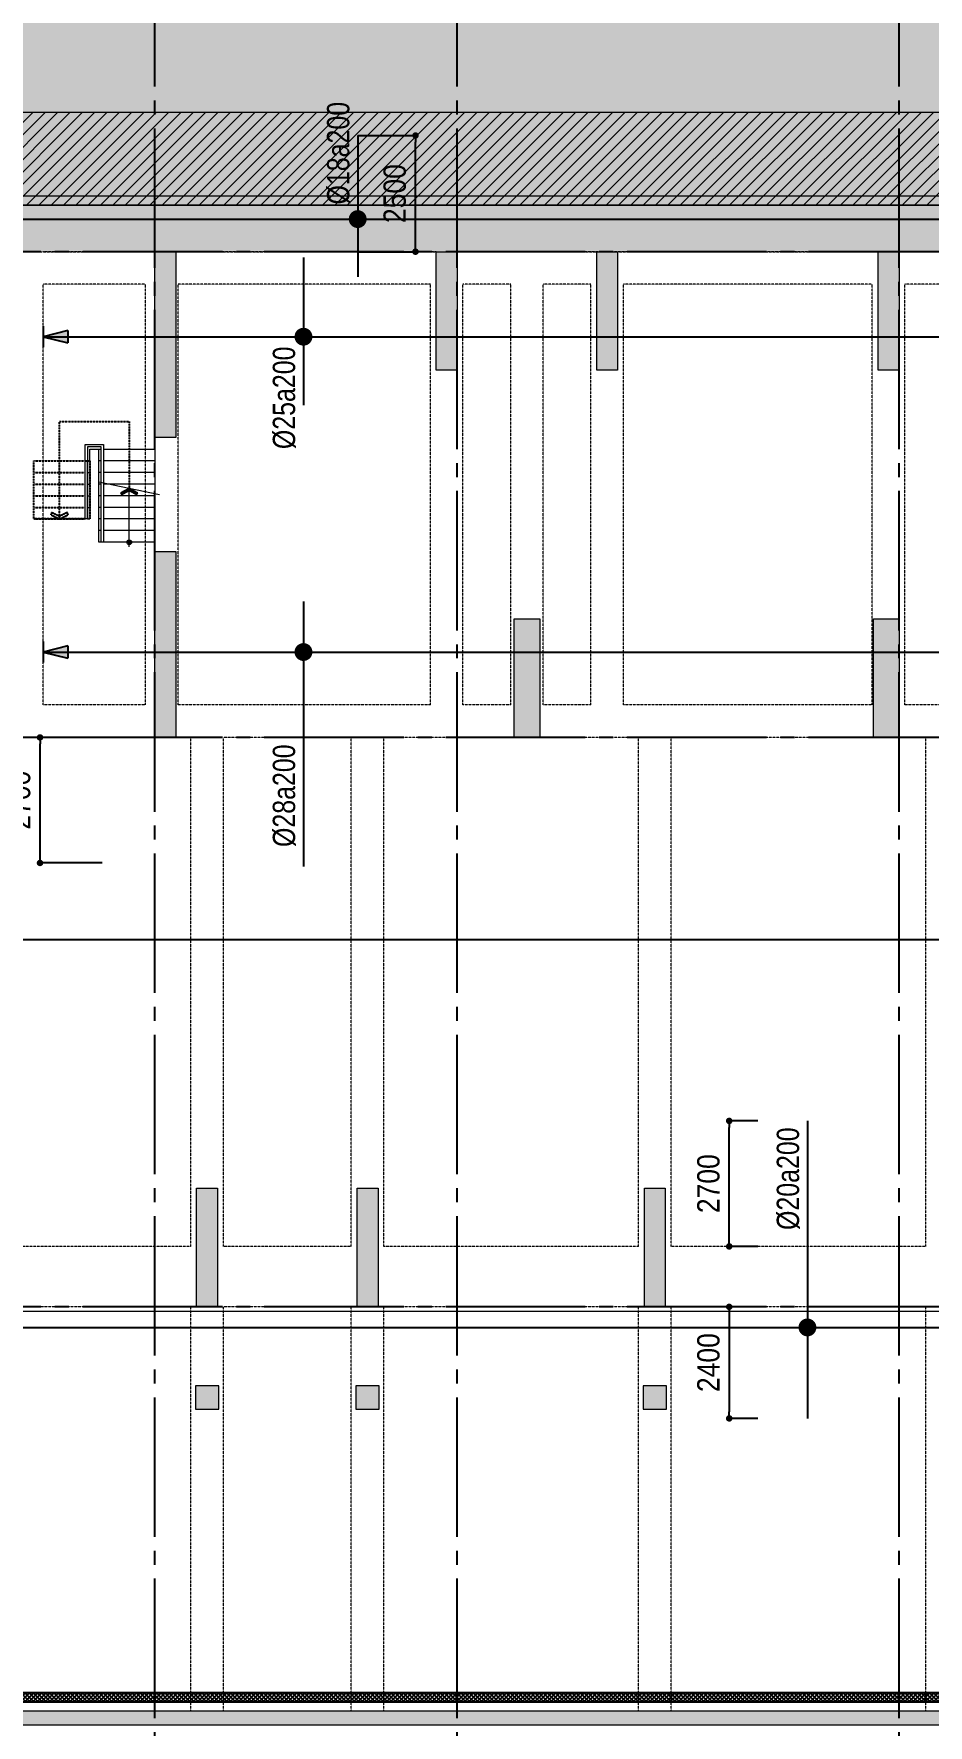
# Model space of a CAD drawing. Header units: millimetres. Extents: x -3819597 to -2591384, y 582389 to 820195.
# Drawn here: x -3380324 to -3361099, y 600981 to 637369 of the extents above; entities that cross this region are included whole.
import ezdxf
from ezdxf.enums import TextEntityAlignment as Align

# ---------------------------------------------------------------- set-up
doc = ezdxf.new("R2010")
doc.units = ezdxf.units.MM
doc.header["$MEASUREMENT"] = 0
for name, pattern in [('CENTER', [2, 1.25, -0.25, 0.25, -0.25]), ('CHG_XX_Cot_Ham 2$0$MB_Luoi truc$0$HTT Hidden 21', [3, 2, -1]), ('CHG_XX_Damsan_Ham 2$0$CHG_XX_Damsan_Ham 2$0$HIDDEN', [0.375, 0.25, -0.125]), ('CHG_XX_Damsan_Ham 2$0$MB Ham 2$0$HIDDEN', [0.375, 0.25, -0.125]), ('CHG_XX_Luoi truc$0$MB_Luoi truc$0$Center101', [13, 10, -1, 1, -1]), ('HIDDEN', [0.375, 0.25, -0.125])]:
    doc.linetypes.add(name, pattern=pattern)
doc.layers.get('0').update_dxf_attribs({"lineweight": 9})
doc.layers.get('Defpoints').update_dxf_attribs({"color": 10, "lineweight": 0})
for name, color, linetype in [('02HN. TEXT B', 1, 'Continuous'), ('08HN. SSS X', 6, 'Continuous'), ('12HN. GRID', 1, 'CENTER'), ("CHG_XX_Damsan_Ham 2$0$CHG_XX_Damsan_Ham 2$0$'S_General_Hatch_8", 8, 'Continuous'), ('CHG_XX_Damsan_Ham 2$0$CHG_XX_Damsan_Ham 2$0$MEP-00-GENERAL-35', 2, 'Continuous'), ('CHG_XX_Damsan_Ham 2$0$MB Ham 2$0$Staircase', 30, 'Continuous'), ('CHG_XX_Luoi truc$0$Grid', 34, 'Continuous'), ('CHG_XX_Luoi truc$0$Grid Line', 8, 'CHG_XX_Luoi truc$0$MB_Luoi truc$0$Center101'), ('dim', 51, 'Continuous')]:
    doc.layers.add(name, color=color, linetype=linetype)
for name, color, linetype, lineweight, plot in [('CHG_XX_Cot_Ham 2$0$NS-Column-H2', 90, 'Continuous', 13, False), ('CHG_XX_Cot_Ham 2$0$NS-Column-H2 @ 1', 90, 'Continuous', 13, False), ('CHG_XX_Cot_Ham 2$0$NS-Column-H2 @ 150', 90, 'Continuous', 13, False)]:
    doc.layers.add(name, color=color, linetype=linetype, lineweight=lineweight, plot=plot)
for name, color, linetype, lineweight in [('CHG_XX_Cot_Ham 2$0$NS-Pier-H2', 150, 'Continuous', 13), ('CHG_XX_Cot_Ham 2$0$NS-Pier-H2 @ 1', 150, 'Continuous', 13), ('CHG_XX_Cot_Ham 2$0$NS-Pier-H2 @ 150', 150, 'Continuous', 13), ("CHG_XX_Damsan_Ham 2$0$CHG_XX_Damsan_Ham 2$0$'S_General_Hidden_1 Thin", 1, 'CHG_XX_Damsan_Ham 2$0$CHG_XX_Damsan_Ham 2$0$HIDDEN', 18), ('CHG_XX_Damsan_Ham 2$0$CHG_XX_Damsan_Ham 2$0$CHG_XX_Damsan_Ham 2$0$Start net bao', 3, 'Continuous', 18), ('CHG_XX_Damsan_Ham 2$0$CHG_XX_Damsan_Ham 2$0$DBAO', 3, 'Continuous', 13), ('CHG_XX_Damsan_Ham 2$0$CHG_XX_Damsan_Ham 2$0$DTE-MEP-H-SLAB TEXT', 3, 'Continuous', 0), ('CHG_XX_Damsan_Ham 2$0$CHG_XX_Damsan_Ham 2$0$HATCH', 154, 'Continuous', 9), ('CHG_XX_Damsan_Ham 2$0$CHG_XX_Damsan_Ham 2$0$mach ngung thi cong', 6, 'Continuous', 13), ('CHG_XX_Damsan_Ham 2$0$CHG_XX_Damsan_Ham 2$0$Start hatch', 8, 'Continuous', 25), ('CHG_XX_Damsan_Ham 2$0$CHG_XX_Damsan_Ham 2$0$Start net bao', 3, 'Continuous', 18), ('CHG_XX_Damsan_Ham 2$0$HATCH', 57, 'Continuous', 9), ('CHG_XX_Damsan_Ham 2$0$mach ngung thi cong', 6, 'Continuous', 13), ('CHG_XX_Damsan_Ham 2$0$tam cap ram', 8, 'Continuous', 5), ('thep chay suot', 5, 'HIDDEN', 40)]:
    doc.layers.add(name, color=color, linetype=linetype, lineweight=lineweight)
doc.styles.add('[HN042014]STYLE', font='arial.ttf', dxfattribs={"width": 0.8})
doc.styles.add('CHG_XX_Luoi truc$0$MB_Luoi truc$0$Grid A-F$0$VNI-HelveCB', font='VHELVCB_0.TTF')
doc.styles.add('MB_Luoi truc$0$Arial_C', font='arial.ttf', dxfattribs={"width": 0.85})
doc.dimstyles.new('200', dxfattribs={"dimscale": 200, "dimtxt": 2.4, "dimasz": 0.7, "dimexe": 0.0003, "dimexo": 0, "dimgap": 1, "dimtad": 1, "dimdec": 0, "dimzin": 12, "dimdsep": 46, "dimtxsty": 'MB_Luoi truc$0$Arial_C', "dimblk": 'MB_Luoi truc$0$_Dot', "dimcen": 0.5, "dimclrd": 256, "dimclre": 8, "dimclrt": 1, "dimadec": 0, "dimazin": 0, "dimtfac": 1, "dimtdec": 0, "dimtix": 1, "dimtmove": 2, "dimatfit": 3, "dimldrblk": 'MB_Luoi truc$0$HTT Arrow 30', "dimfxl": 1, "dimtolj": 1, "dimtzin": 0, "dimlwe": -1, "dimarcsym": 0})

# ---------------------------------------------------------------- blocks, each defined once
blk = doc.blocks.new('*U698')
at = {"layer": '12HN. GRID', "linetype": 'Continuous'}
blk.add_line((0, 6136), (0, -8597), dxfattribs=at)
at = {"layer": '02HN. TEXT B', "linetype": 'ByBlock', "style": '[HN042014]STYLE', "width": 0.8, "flags": 8}
blk.add_attdef('1', text='', height=160, dxfattribs=at).set_placement((-815, 134), align=Align.MIDDLE_LEFT)
blk.add_attdef('0', text='', height=160, dxfattribs=at).set_placement((-351, 11), align=Align.MIDDLE_CENTER)
at = {"layer": 'Defpoints', "color": 9, "linetype": 'ByBlock', "style": '[HN042014]STYLE', "width": 0.8, "flags": 9}
for tag, p in [('2', (27457, 1373)), ('3', (27457, 969)), ('4', (27457, 564)), ('5', (27457, 173))]:
    blk.add_attdef(tag, text='', height=250, dxfattribs=at).set_placement(p, align=Align.MIDDLE_CENTER)
blk = doc.blocks.new('*U477')
at = {"layer": '08HN. SSS X', "linetype": 'ByBlock', "ltscale": 10}
for p, q in [((-1481, 0), (652, 0)), ((-1481, 0), (-1481, 0)), ((652, 0), (652, 0))]:
    blk.add_line(p, q, dxfattribs=at)
at = {"layer": '12HN. GRID', "linetype": 'Continuous'}
blk.add_line((0, 6202), (0, -9857), dxfattribs=at)
at = {"layer": '12HN. GRID', "linetype": 'Continuous', "const_width": 64, "flags": 128}
blk.add_lwpolyline([(-32, 0, 1), (32, 0, 1)], format="xyb", close=True, dxfattribs=at)
at = {"layer": '02HN. TEXT B', "linetype": 'ByBlock', "style": '[HN042014]STYLE', "width": 0.8, "flags": 8}
blk.add_attdef('1', text='', height=160, dxfattribs=at).set_placement((-1433, 140), align=Align.MIDDLE_LEFT)
blk.add_attdef('0', text='', height=160, dxfattribs=at).set_placement((1102, 160), align=Align.MIDDLE_CENTER)
at = {"layer": 'Defpoints', "color": 9, "linetype": 'ByBlock', "style": '[HN042014]STYLE', "width": 0.8, "flags": 9}
for tag, p in [('2', (894, 312)), ('3', (894, -93)), ('4', (894, -498)), ('5', (894, -888))]:
    blk.add_attdef(tag, text='', height=250, dxfattribs=at).set_placement(p, align=Align.MIDDLE_CENTER)
blk = doc.blocks.new('MB_Luoi truc$0$_Dot')
at = {"color": 0, "linetype": 'ByBlock', "lineweight": -2}
blk.add_line((-0.5, 0), (-1, 0), dxfattribs=at)
at = {"color": 0, "linetype": 'ByBlock', "const_width": 0.5}
blk.add_lwpolyline([(-0.25, 0, 1), (0.25, 0, 1)], format="xyb", close=True, dxfattribs=at)
blk = doc.blocks.new('*D479')
at = {"layer": 'Defpoints', "color": 0, "ltscale": 1500, "transparency": 16777216}
for p in [(-3365376, 613981), (-3364759, 613981), (-3364759, 611281)]:
    blk.add_point(p, dxfattribs=at)
at = {"layer": 'dim', "color": 8, "ltscale": 1500, "transparency": 16777216}
for p, q in [((-3364759, 613981), (-3365376, 613981)), ((-3364759, 611281), (-3365376, 611281))]:
    blk.add_line(p, q, dxfattribs=at)
at = {"layer": 'dim', "lineweight": -2, "ltscale": 1500, "transparency": 16777216}
blk.add_line((-3365376, 611421), (-3365376, 613841), dxfattribs=at)
at = {"layer": 'dim', "lineweight": -2, "ltscale": 1500, "transparency": 16777216, "xscale": 140, "yscale": 140, "zscale": 140}
for p, rotation in [((-3365376, 613981), 90), ((-3365376, 611281), 270)]:
    blk.add_blockref('MB_Luoi truc$0$_Dot', p, dxfattribs=dict(at, rotation=rotation))
at = {"layer": 'dim', "color": 1, "ltscale": 1500, "transparency": 16777216, "insert": (-3365821, 612631), "char_height": 480, "attachment_point": 5, "rotation": 90, "style": 'MB_Luoi truc$0$Arial_C'}
blk.add_mtext('\\A1;2700', dxfattribs=at)
blk = doc.blocks.new('MB_Luoi truc$0$HTT Arrow 30')
blk.add_hatch(color=256).paths.add_polyline_path([(-2.5, 0.375), (-2.5, -0.375), (0, 0)])
at = {"color": 0, "linetype": 'ByBlock', "lineweight": -2}
for p, q in [((0, 0), (-2.5, 0.375)), ((-2.5, -0.375), (-2.5, 0.375)), ((0, 0), (-2.5, -0.375))]:
    blk.add_line(p, q, dxfattribs=at)
blk = doc.blocks.new('*D478')
at = {"layer": 'Defpoints', "color": 0, "ltscale": 1500, "transparency": 16777216}
for p in [(-3364759, 609981), (-3365376, 607581), (-3364759, 607581)]:
    blk.add_point(p, dxfattribs=at)
at = {"layer": 'dim', "color": 8, "ltscale": 1500, "transparency": 16777216}
for p, q in [((-3364759, 609981), (-3365376, 609981)), ((-3364759, 607581), (-3365376, 607581))]:
    blk.add_line(p, q, dxfattribs=at)
at = {"layer": 'dim', "lineweight": -2, "ltscale": 1500, "transparency": 16777216}
blk.add_line((-3365376, 609841), (-3365376, 607721), dxfattribs=at)
at = {"layer": 'dim', "lineweight": -2, "ltscale": 1500, "transparency": 16777216, "xscale": 140, "yscale": 140, "zscale": 140}
for p, rotation in [((-3365376, 609981), 90), ((-3365376, 607581), 270)]:
    blk.add_blockref('MB_Luoi truc$0$_Dot', p, dxfattribs=dict(at, rotation=rotation))
at = {"layer": 'dim', "color": 1, "ltscale": 1500, "transparency": 16777216, "insert": (-3365821, 608781), "char_height": 480, "attachment_point": 5, "rotation": 90, "style": 'MB_Luoi truc$0$Arial_C'}
blk.add_mtext('\\A1;2400', dxfattribs=at)
blk = doc.blocks.new('*D480')
at = {"layer": 'Defpoints', "color": 0, "ltscale": 1500, "transparency": 16777216}
for p in [(-3380192, 622231), (-3378858, 622231), (-3378858, 619531)]:
    blk.add_point(p, dxfattribs=at)
at = {"layer": 'dim', "color": 8, "ltscale": 1500, "transparency": 16777216}
for p, q in [((-3378858, 622231), (-3380193, 622231)), ((-3378858, 619531), (-3380193, 619531))]:
    blk.add_line(p, q, dxfattribs=at)
at = {"layer": 'dim', "lineweight": -2, "ltscale": 1500, "transparency": 16777216}
blk.add_line((-3380192, 619671), (-3380192, 622091), dxfattribs=at)
at = {"layer": 'dim', "lineweight": -2, "ltscale": 1500, "transparency": 16777216, "xscale": 140, "yscale": 140, "zscale": 140}
for p, rotation in [((-3380192, 622231), 90), ((-3380192, 619531), 270)]:
    blk.add_blockref('MB_Luoi truc$0$_Dot', p, dxfattribs=dict(at, rotation=rotation))
at = {"layer": 'dim', "color": 1, "ltscale": 1500, "transparency": 16777216, "insert": (-3380638, 620881), "char_height": 480, "attachment_point": 5, "rotation": 90, "style": 'MB_Luoi truc$0$Arial_C'}
blk.add_mtext('\\A1;2700', dxfattribs=at)
blk = doc.blocks.new('*U481')
at = {"layer": '12HN. GRID', "linetype": 'Continuous'}
h = blk.add_hatch(color=256, dxfattribs=at)
h.dxf.hatch_style = 1
h.paths.add_polyline_path([(-44, 1689), (44, 1689), (0, 1865)])
h = blk.add_hatch(color=256, dxfattribs=at)
h.dxf.hatch_style = 1
h.paths.add_polyline_path([(0, -6218), (44, -6042), (-44, -6042)])
at = {"layer": '08HN. SSS X', "linetype": 'ByBlock', "ltscale": 10}
for p, q in [((-362, 0), (1538, 0)), ((-362, 0), (-362, 0)), ((1538, 0), (1538, 0))]:
    blk.add_line(p, q, dxfattribs=at)
at = {"layer": '12HN. GRID', "linetype": 'Continuous'}
for p, q in [((-75, 1865), (75, 1865)), ((-44, 1689), (0, 1865)), ((0, 1865), (0, -6218)), ((0, 1865), (44, 1689)), ((-44, 1689), (44, 1689)), ((-44, -6042), (44, -6042)), ((-44, -6042), (0, -6218)), ((0, -6218), (44, -6042)), ((-75, -6218), (75, -6218))]:
    blk.add_line(p, q, dxfattribs=at)
at = {"layer": '12HN. GRID', "linetype": 'Continuous', "const_width": 64, "flags": 128}
blk.add_lwpolyline([(-32, 0, -1), (32, 0, -1)], format="xyb", close=True, dxfattribs=at)
at = {"layer": '02HN. TEXT B', "linetype": 'ByBlock', "style": '[HN042014]STYLE', "width": 0.8, "flags": 8}
blk.add_attdef('1', text='', height=160, dxfattribs=at).set_placement((664, 140), align=Align.MIDDLE_LEFT)
blk.add_attdef('0', text='', height=160, dxfattribs=at).set_placement((1102, 160), align=Align.MIDDLE_CENTER)
at = {"layer": 'Defpoints', "color": 9, "linetype": 'ByBlock', "style": '[HN042014]STYLE', "width": 0.8, "flags": 9}
for tag, p in [('2', (2330, 124)), ('3', (2330, -281)), ('4', (2330, -686)), ('5', (2330, -1076))]:
    blk.add_attdef(tag, text='', height=250, dxfattribs=at).set_placement(p, align=Align.MIDDLE_CENTER)
blk = doc.blocks.new('*U482')
at = {"layer": '12HN. GRID', "linetype": 'Continuous'}
h = blk.add_hatch(color=256, dxfattribs=at)
h.dxf.hatch_style = 1
h.paths.add_polyline_path([(-44, 1689), (44, 1689), (0, 1865)])
h = blk.add_hatch(color=256, dxfattribs=at)
h.dxf.hatch_style = 1
h.paths.add_polyline_path([(0, -6218), (44, -6042), (-44, -6042)])
at = {"layer": '08HN. SSS X', "linetype": 'ByBlock', "ltscale": 10}
for p, q in [((-569, 0), (490, 0)), ((-569, 0), (-569, 0)), ((490, 0), (490, 0))]:
    blk.add_line(p, q, dxfattribs=at)
at = {"layer": '12HN. GRID', "linetype": 'Continuous'}
for p, q in [((-75, 1865), (75, 1865)), ((-44, 1689), (0, 1865)), ((0, 1865), (0, -6218)), ((0, 1865), (44, 1689)), ((-44, 1689), (44, 1689)), ((-44, -6042), (44, -6042)), ((-44, -6042), (0, -6218)), ((0, -6218), (44, -6042)), ((-75, -6218), (75, -6218))]:
    blk.add_line(p, q, dxfattribs=at)
at = {"layer": '12HN. GRID', "linetype": 'Continuous', "const_width": 64, "flags": 128}
blk.add_lwpolyline([(-32, 0, -1), (32, 0, -1)], format="xyb", close=True, dxfattribs=at)
at = {"layer": '02HN. TEXT B', "linetype": 'ByBlock', "style": '[HN042014]STYLE', "width": 0.8, "flags": 8}
blk.add_attdef('1', text='', height=160, dxfattribs=at).set_placement((72, 140), align=Align.MIDDLE_LEFT)
blk.add_attdef('0', text='', height=160, dxfattribs=at).set_placement((1102, 160), align=Align.MIDDLE_CENTER)
at = {"layer": 'Defpoints', "color": 9, "linetype": 'ByBlock', "style": '[HN042014]STYLE', "width": 0.8, "flags": 9}
for tag, p in [('2', (1341, 124)), ('3', (1341, -281)), ('4', (1341, -686)), ('5', (1341, -1076))]:
    blk.add_attdef(tag, text='', height=250, dxfattribs=at).set_placement(p, align=Align.MIDDLE_CENTER)
blk = doc.blocks.new('*U725')
at = {"layer": '08HN. SSS X', "linetype": 'ByBlock', "ltscale": 10}
for p, q in [((-599, 0), (413, 0)), ((-599, 0), (-599, 0)), ((413, 0), (413, 0))]:
    blk.add_line(p, q, dxfattribs=at)
at = {"layer": '12HN. GRID', "linetype": 'Continuous'}
blk.add_line((0, 8787), (0, -5913), dxfattribs=at)
at = {"layer": '12HN. GRID', "linetype": 'Continuous', "const_width": 64, "flags": 128}
blk.add_lwpolyline([(-32, 0, -1), (32, 0, -1)], format="xyb", close=True, dxfattribs=at)
at = {"layer": '02HN. TEXT B', "linetype": 'ByBlock', "style": '[HN042014]STYLE', "width": 0.8, "flags": 8}
blk.add_attdef('1', text='', height=160, dxfattribs=at).set_placement((-839, 140), align=Align.MIDDLE_LEFT)
blk.add_attdef('0', text='', height=160, dxfattribs=at).set_placement((211365, -1010081), align=Align.MIDDLE_CENTER)
at = {"layer": 'Defpoints', "color": 9, "linetype": 'ByBlock', "style": '[HN042014]STYLE', "width": 0.8, "flags": 9}
for tag, p in [('2', (1264, 124)), ('3', (1264, -281)), ('4', (1264, -686)), ('5', (1264, -1076))]:
    blk.add_attdef(tag, text='', height=250, dxfattribs=at).set_placement(p, align=Align.MIDDLE_CENTER)
blk = doc.blocks.new('*D724')
at = {"layer": 'Defpoints', "color": 0, "ltscale": 1500, "transparency": 16777216}
for p in [(-3373362, 635181), (-3372120, 635181), (-3373362, 632681)]:
    blk.add_point(p, dxfattribs=at)
at = {"layer": 'dim', "color": 8, "ltscale": 1500, "transparency": 16777216}
for p, q in [((-3373362, 635181), (-3372120, 635181)), ((-3373362, 632681), (-3372120, 632681))]:
    blk.add_line(p, q, dxfattribs=at)
at = {"layer": 'dim', "lineweight": -2, "ltscale": 1500, "transparency": 16777216}
blk.add_line((-3372120, 632821), (-3372120, 635041), dxfattribs=at)
at = {"layer": 'dim', "lineweight": -2, "ltscale": 1500, "transparency": 16777216, "xscale": 140, "yscale": 140, "zscale": 140}
for p, rotation in [((-3372120, 635181), 90), ((-3372120, 632681), 270)]:
    blk.add_blockref('MB_Luoi truc$0$_Dot', p, dxfattribs=dict(at, rotation=rotation))
at = {"layer": 'dim', "color": 1, "ltscale": 1500, "transparency": 16777216, "insert": (-3372565, 633931), "char_height": 480, "attachment_point": 5, "rotation": 90, "style": 'MB_Luoi truc$0$Arial_C'}
blk.add_mtext('\\A1;2500', dxfattribs=at)
blk = doc.blocks.new('*U1035')
at = {"layer": 'CHG_XX_Cot_Ham 2$0$NS-Pier-H2 @ 1'}
h = blk.add_hatch(color=256, dxfattribs=at)
h.dxf.hatch_style = 1
h.paths.add_polyline_path([(450, 0), (0, 0), (0, -2550), (450, -2550)])
at = {"layer": 'CHG_XX_Cot_Ham 2$0$NS-Pier-H2 @ 150'}
h = blk.add_hatch(color=256, dxfattribs=at)
h.dxf.hatch_style = 1
h.paths.add_polyline_path([(450, 0), (0, 0), (0, -2550), (450, -2550)])
blk = doc.blocks.new('CHG_XX_Cot_Ham 2$0$Block A_C450x2250')
at = {"layer": 'CHG_XX_Cot_Ham 2$0$NS-Pier-H2'}
blk.add_lwpolyline([(450, -2550), (0, -2550), (0, 0), (450, 0)], close=True, dxfattribs=at)
blk.add_blockref('*U1035', (0, 0), dxfattribs=at)
blk = doc.blocks.new('CHG_XX_Cot_Ham 2$0$Block A_C10450x300')
at = {"layer": 'CHG_XX_Cot_Ham 2$0$NS-Pier-H2'}
h = blk.add_hatch(color=256, dxfattribs=at)
h.dxf.hatch_style = 1
h.paths.add_polyline_path([(6450, 0), (6450, -450), (10450, -450), (10450, 0)])
h.paths.add_polyline_path([(4000, -450), (4000, 0), (0, 0), (0, -450)])
for points in [[(0, 0), (4000, 0), (4000, -450), (0, -450)], [(6450, 0), (10450, 0), (10450, -450), (6450, -450)]]:
    blk.add_lwpolyline(points, close=True, dxfattribs=at)
blk = doc.blocks.new('*U1037')
at = {"layer": 'CHG_XX_Cot_Ham 2$0$NS-Column-H2 @ 1'}
h = blk.add_hatch(color=256, dxfattribs=at)
h.dxf.hatch_style = 1
h.paths.add_polyline_path([(-250, -250), (-250, 250), (250, 250), (250, -250)])
at = {"layer": 'CHG_XX_Cot_Ham 2$0$NS-Column-H2 @ 150'}
h = blk.add_hatch(color=256, dxfattribs=at)
h.dxf.hatch_style = 1
h.paths.add_polyline_path([(-250, -250), (-250, 250), (250, 250), (250, -250)])
blk = doc.blocks.new('CHG_XX_Cot_Ham 2$0$500x500')
at = {"layer": 'CHG_XX_Cot_Ham 2$0$NS-Column-H2'}
blk.add_lwpolyline([(250, -250), (250, 250), (-250, 250), (-250, -250)], close=True, dxfattribs=at)
blk.add_blockref('*U1037', (0, 0), dxfattribs=at)
blk = doc.blocks.new('*U1038')
at = {"layer": 'CHG_XX_Cot_Ham 2$0$NS-Pier-H2 @ 1'}
h = blk.add_hatch(color=256, dxfattribs=at)
h.dxf.hatch_style = 1
h.paths.add_polyline_path([(550, 0), (0, 0), (0, -2550), (550, -2550)])
at = {"layer": 'CHG_XX_Cot_Ham 2$0$NS-Pier-H2 @ 150'}
h = blk.add_hatch(color=256, dxfattribs=at)
h.dxf.hatch_style = 1
h.paths.add_polyline_path([(550, 0), (0, 0), (0, -2550), (550, -2550)])
blk = doc.blocks.new('CHG_XX_Cot_Ham 2$0$550x2550')
at = {"layer": 'CHG_XX_Cot_Ham 2$0$NS-Pier-H2'}
blk.add_lwpolyline([(550, -2550), (0, -2550), (0, 0), (550, 0)], close=True, dxfattribs=at)
blk.add_blockref('*U1038', (0, 0), dxfattribs=at)
blk = doc.blocks.new('*U1029')
at = {"layer": 'CHG_XX_Luoi truc$0$Grid Line'}
blk.add_line((0, 0), (0, 608), dxfattribs=at)
at = {"layer": 'CHG_XX_Luoi truc$0$Grid', "lineweight": -2, "style": 'CHG_XX_Luoi truc$0$MB_Luoi truc$0$Grid A-F$0$VNI-HelveCB'}
for tag, p in [('GRIDSUB', (0, 617)), ('GRID', (0, -9))]:
    blk.add_attdef(tag, text='', height=5, dxfattribs=at).set_placement(p, align=Align.MIDDLE)
blk = doc.blocks.new('*U1034')
at = {"layer": 'CHG_XX_Luoi truc$0$Grid Line'}
blk.add_line((0, 0), (0, 608), dxfattribs=at)
at = {"layer": 'CHG_XX_Luoi truc$0$Grid', "lineweight": -2, "style": 'CHG_XX_Luoi truc$0$MB_Luoi truc$0$Grid A-F$0$VNI-HelveCB'}
for tag, p in [('GRIDSUB', (0, 617)), ('GRID', (0, -9))]:
    blk.add_attdef(tag, text='', height=5, dxfattribs=at).set_placement(p, align=Align.MIDDLE)
blk = doc.blocks.new('*U1031')
at = {"layer": 'CHG_XX_Luoi truc$0$Grid Line'}
blk.add_line((0, 0), (0, 438), dxfattribs=at)
at = {"layer": 'CHG_XX_Luoi truc$0$Grid', "lineweight": -2, "style": 'CHG_XX_Luoi truc$0$MB_Luoi truc$0$Grid A-F$0$VNI-HelveCB'}
for tag, p in [('GRIDSUB', (0, 447)), ('GRID', (0, -9))]:
    blk.add_attdef(tag, text='', height=5, dxfattribs=at).set_placement(p, align=Align.MIDDLE)
blk = doc.blocks.new('CHG_XX_Luoi truc')
at = {"layer": 'CHG_XX_Luoi truc$0$Grid', "xscale": 300, "yscale": 300, "zscale": 300}
for name, p in [('*U1029', (54650, -12747)), ('*U1034', (61150, -12747)), ('*U1029', (70650, -12747))]:
    blk.add_blockref(name, p, dxfattribs=at)
at = {"layer": 'CHG_XX_Luoi truc$0$Grid', "xscale": 300.0000000000013, "yscale": 300.0000000000013, "zscale": 300.0000000000013, "rotation": 90}
for p in [(110703, 22700), (110703, 12250), (110703, 0)]:
    blk.add_blockref('*U1031', p, dxfattribs=at)
blk = doc.blocks.new('CHG_XX_Cot_Ham 2')
at = {"layer": 'CHG_XX_Cot_Ham 2$0$NS-Pier-H2'}
h = blk.add_hatch(color=256, dxfattribs=at)
h.dxf.hatch_style = 1
h.paths.add_polyline_path([(99639.2, 163400), (-10900, 163400), (-10900, 85450), (-300, 85450), (-300, 84050), (32350, 84050), (32350, -9000), (103575.5, -9000), (106050, -6022), (106050, 158254.3)])
h.paths.add_polyline_path([(99533.7, 163100), (105750, 158110.4), (105750, 90450), (105650, 90450), (105750, 90450), (105750, 13850), (105750, 13722.3), (105750, -5913.6), (103434.7, -8700), (93599.8, -8700), (93299.8, -8700), (32650, -8700), (32650, 84350), (0, 84350), (0, 85750), (-10600, 85750), (-10600, 163100), (93600, 163100)], flags=16)
for p, q in [((93599.8, -8700), (32650, -8700)), ((103575.5, -9000), (32350, -9000))]:
    blk.add_line(p, q, dxfattribs=at)
at = {"layer": 'CHG_XX_Cot_Ham 2$0$NS-Pier-H2', "linetype": 'CHG_XX_Cot_Ham 2$0$MB_Luoi truc$0$HTT Hidden 21'}
blk.add_lwpolyline([(99639.2, 163400), (106050, 158254.3), (106050, -6022), (103575.5, -9000), (32350, -9000), (32350, 84050), (-300, 84050), (-300, 85450), (-10900, 85450), (-10900, 163400)], close=True, dxfattribs=at)
at = {"layer": 'CHG_XX_Cot_Ham 2$0$NS-Column-H2'}
for p in [(55775, -1950), (59225, -1950), (65400, -1950)]:
    blk.add_blockref('CHG_XX_Cot_Ham 2$0$500x500', p, dxfattribs=at)
at = {"layer": 'CHG_XX_Cot_Ham 2$0$NS-Pier-H2'}
for name, p in [('CHG_XX_Luoi truc', (0, 0)), ('CHG_XX_Cot_Ham 2$0$Block A_C450x2250', (60700, 22700)), ('CHG_XX_Cot_Ham 2$0$Block A_C450x2250', (64150, 22700)), ('CHG_XX_Cot_Ham 2$0$Block A_C450x2250', (70200, 22700)), ('CHG_XX_Cot_Ham 2$0$Block A_C450x2250', (55550, 2550)), ('CHG_XX_Cot_Ham 2$0$Block A_C450x2250', (59000, 2550)), ('CHG_XX_Cot_Ham 2$0$Block A_C450x2250', (65175, 2550))]:
    blk.add_blockref(name, p, dxfattribs=at)
at = {"layer": 'CHG_XX_Cot_Ham 2$0$NS-Pier-H2', "rotation": 90}
blk.add_blockref('CHG_XX_Cot_Ham 2$0$Block A_C10450x300', (54650, 12250), dxfattribs=at)
at = {"layer": 'Defpoints'}
for p in [(62376, 14800), (70100, 14800)]:
    blk.add_blockref('CHG_XX_Cot_Ham 2$0$550x2550', p, dxfattribs=at)
blk = doc.blocks.new('CHG_XX_Damsan_Ham 2$0$CHG_XX_Damsan_Ham 2$0$sdfsgdh')
at = {"layer": 'CHG_XX_Damsan_Ham 2$0$CHG_XX_Damsan_Ham 2$0$Start hatch', "ltscale": 0.5}
h = blk.add_hatch(dxfattribs=at)
h.set_pattern_fill('ANSI37', color=256, scale=500)
h.set_pattern_definition([(45, (273994.73, -7150), (-44.194174, 44.194174), []), (135, (273994.73, -7150), (-44.194174, -44.194174), [])])
h.paths.add_polyline_path([(99888, -169200), (99488, -169200), (99488, -167800), (102288, -167800), (102288, -169400), (103600, -169400), (103600, -146850), (103600, -146650), (103400, -146650), (103400, -169200), (102488, -169200), (102488, -167600), (99288, -167600), (99288, -169200), (45350, -169200), (45350, -169400), (99888, -169400)])
at = {"layer": 'CHG_XX_Damsan_Ham 2$0$CHG_XX_Damsan_Ham 2$0$MEP-00-GENERAL-35'}
for points in [[(43750, -166800), (45350, -166800), (45350, -169200), (99288, -169200)], [(43750, -167000), (45150, -167000), (45150, -169400), (99888, -169400)]]:
    blk.add_lwpolyline(points, dxfattribs=at)
blk = doc.blocks.new('CHG_XX_Damsan_Ham 2$0$MB Ham 2$0$Dot')
at = {"linetype": 'ByBlock', "lineweight": -2}
h = blk.add_hatch(color=0, dxfattribs=at)
edge = h.paths.add_edge_path()
edge.add_arc((0, 0), 0.5, 0, 360)
at = {"color": 0, "linetype": 'ByBlock', "lineweight": -2}
blk.add_line((0, -1), (0, 1), dxfattribs=at)
blk.add_circle((0, 0), 0.5, dxfattribs=at)
blk = doc.blocks.new('CHG_XX_Damsan_Ham 2$0$MB Ham 2$0$Arrow 60')
at = {"linetype": 'ByBlock', "lineweight": -2}
h = blk.add_hatch(color=0, dxfattribs=at)
h.paths.add_polyline_path([(1.88, 0.94), (1.65, 1.38), (0, 0.56), (-1.65, 1.38), (-1.88, 0.94), (0, 0)], flags=17)
h.paths.add_polyline_path([(1.65, 1.38), (1.88, 0.94), (0, 0), (-1.88, 0.94), (-1.65, 1.38), (0, 0.56)])
blk.add_hatch(color=0, dxfattribs=at).paths.add_polyline_path([(1.65, 1.38), (1.88, 0.94), (0, 0), (-1.88, 0.94), (-1.65, 1.38), (0, 0.56)])
at = {"color": 0, "linetype": 'ByBlock', "lineweight": -2}
blk.add_lwpolyline([(1.65, 1.38), (1.88, 0.94), (0, 0), (-1.88, 0.94), (-1.65, 1.38), (0, 0.56)], close=True, dxfattribs=at)
blk = doc.blocks.new('CHG_XX_Damsan_Ham 2$0$ArchStaireH2')
at = {"layer": 'CHG_XX_Damsan_Ham 2$0$MB Ham 2$0$Staircase', "color": 8, "linetype": 'CHG_XX_Damsan_Ham 2$0$MB Ham 2$0$HIDDEN'}
for p, q in [((39800, -123100), (40900, -123100)), ((39800, -123350), (40900, -123350)), ((39800, -123600), (40900, -123600)), ((39800, -123850), (40900, -123850)), ((39800, -124100), (40900, -124100))]:
    blk.add_line(p, q, dxfattribs=at)
for points in [[(40350, -124100), (40350, -122000), (41850, -122000), (41850, -123440)], [(40900, -124100), (39800, -124100), (39800, -122850), (41000, -122850), (41000, -124100), (40950, -124100)]]:
    blk.add_lwpolyline(points, dxfattribs=at)
blk.add_lwpolyline([(40185, -123962), (40163, -124006), (40350, -124100), (40538, -124006), (40515, -123962), (40350, -124044)], close=True, dxfattribs=at)
at = {"layer": 'CHG_XX_Damsan_Ham 2$0$tam cap ram'}
for p, q in [((40950, -122850), (40950, -124100)), ((41250, -122850), (41200, -122850)), ((42400, -122850), (41300, -122850)), ((40950, -123100), (41000, -123100)), ((40950, -123350), (41000, -123350)), ((41250, -123100), (41200, -123100)), ((41200, -123304), (42500, -123575)), ((41250, -123350), (41200, -123350)), ((42400, -123100), (41300, -123100)), ((42400, -123350), (41300, -123350)), ((40950, -123600), (41000, -123600)), ((41250, -123600), (41200, -123600)), ((42400, -123600), (41300, -123600)), ((41850, -124600), (41850, -123440)), ((40950, -123850), (41000, -123850)), ((41250, -123850), (41200, -123850)), ((42400, -123850), (41300, -123850)), ((40950, -124100), (41000, -124100)), ((41250, -124100), (41200, -124100)), ((41250, -124350), (41200, -124350)), ((42400, -124100), (41300, -124100)), ((42400, -124350), (41300, -124350))]:
    blk.add_line(p, q, dxfattribs=at)
for points in [[(41250, -123315), (41250, -122550), (40950, -122550), (40950, -124100), (40900, -124100), (40900, -122500), (41300, -122500), (41300, -123315)], [(41000, -122850), (41000, -122600), (41200, -122600)], [(41200, -123304), (41200, -122600), (41250, -122600)], [(41300, -122600), (42400, -122600), (42400, -123554)], [(40950, -124100), (40950, -122850), (41000, -122850), (41000, -124100)], [(42400, -123554), (42400, -124600), (41200, -124600), (41200, -123304)], [(41300, -123325), (41300, -124600), (41250, -124600), (41250, -123315)]]:
    blk.add_lwpolyline(points, dxfattribs=at)
for name, p, xscale, yscale, zscale, rotation in [('CHG_XX_Damsan_Ham 2$0$MB Ham 2$0$Arrow 60', (41850, -123440), -100.0000000000001, 100.0000000000001, 100, 179.9999999242676), ('CHG_XX_Damsan_Ham 2$0$MB Ham 2$0$Dot', (41850, -124600), 100.0000000000002, 100.0000000000002, 100.0000000000002, 359.9999999242676)]:
    blk.add_blockref(name, p, dxfattribs=dict(at, xscale=xscale, yscale=yscale, zscale=zscale, rotation=rotation))
blk = doc.blocks.new('CHG_XX_Damsan_Ham 2', base_point=(3089256, -609981))
at = {"layer": "CHG_XX_Damsan_Ham 2$0$CHG_XX_Damsan_Ham 2$0$'S_General_Hatch_8"}
h = blk.add_hatch(dxfattribs=at)
h.set_pattern_fill('CROSS', color=256, scale=2000)
edge = h.paths.add_edge_path()
edge.add_line((76750, 42625), (76750, 65250))
edge.add_line((76750, 65250), (76750, 65850))
edge.add_line((76750, 65850), (77900, 65850))
edge.add_line((77900, 65850), (77900, 89350))
edge.add_line((77900, 89350), (76850, 89350))
edge.add_line((76850, 89350), (76850, 90650))
edge.add_line((76850, 90650), (76852, 131950))
edge.add_line((76852, 131950), (51950, 131950))
edge.add_line((51950, 131950), (51950, 130600))
edge.add_line((51950, 130600), (22700, 130600))
edge.add_line((22700, 130600), (22700, 84050))
edge.add_line((22700, 84050), (32350, 84050))
edge.add_line((32350, 84050), (32350, 22700))
edge.add_line((32350, 22700), (76500, 22700))
edge.add_line((76500, 22700), (76500, 23518))
edge.add_line((76500, 23518), (76750, 23518))
edge.add_line((76750, 23518), (76750, 42625))
edge.add_line((76750, 42625), (76750, 43198))
at = {"layer": 'CHG_XX_Damsan_Ham 2$0$CHG_XX_Damsan_Ham 2$0$HATCH'}
h = blk.add_hatch(dxfattribs=at)
h.set_pattern_fill('ANSI31', color=256, scale=1500)
h.set_pattern_definition([(45, (-2702289.21, 609981.01), (-132.582521, 132.582521), [])])
h.paths.add_polyline_path([(32350, 25700), (73852, 25700), (73852, 127600), (25700, 127600), (25700, 84350), (23700, 84350), (23700, 129600), (75851, 129600), (75851, 23700), (32350, 23700)])
at = {"layer": "CHG_XX_Damsan_Ham 2$0$CHG_XX_Damsan_Ham 2$0$'S_General_Hidden_1 Thin", "ltscale": 10}
for p, q in [((54450, 22700), (52250, 22700)), ((60700, 22700), (55150, 22700)), ((62301, 22700), (61150, 22700)), ((70075, 22700), (63001, 22700)), ((76500, 22700), (70775, 22700)), ((54450, 22000), (52250, 22000)), ((52250, 12950), (52250, 22000)), ((54450, 12950), (54450, 22000)), ((60575, 22000), (55150, 22000)), ((55150, 12950), (55150, 22000)), ((60575, 12950), (60575, 22000)), ((62301, 22000), (61275, 22000)), ((61275, 12950), (61275, 22000)), ((62301, 12950), (62301, 22000)), ((64025, 22000), (63001, 22000)), ((63001, 12950), (63001, 22000)), ((64025, 12950), (64025, 22000)), ((70075, 22000), (64725, 22000)), ((64725, 12950), (64725, 22000)), ((70075, 12950), (70075, 22000)), ((70775, 12950), (70775, 22000)), ((76532, 22000), (70775, 22000)), ((54450, 12950), (52250, 12950)), ((60575, 12950), (55150, 12950)), ((62301, 12950), (61275, 12950)), ((64025, 12950), (63001, 12950)), ((70075, 12950), (64725, 12950)), ((76500, 12950), (70775, 12950)), ((55425, 12250), (50075, 12250)), ((55425, 1300), (55425, 12250)), ((58875, 12250), (56125, 12250)), ((56125, 1300), (56125, 12250)), ((58875, 1300), (58875, 12250)), ((65050, 12250), (59575, 12250)), ((59575, 1300), (59575, 12250)), ((65050, 1300), (65050, 12250)), ((71225, 12250), (65750, 12250)), ((65750, 1300), (65750, 12250)), ((71225, 1300), (71225, 12250)), ((55425, 1300), (50075, 1300)), ((58875, 1300), (56125, 1300)), ((65050, 1300), (59575, 1300)), ((71225, 1300), (65750, 1300)), ((55425, 0), (50075, 0)), ((55425, -8700), (55425, 0)), ((58875, 0), (56125, 0)), ((56125, -8700), (56125, 0)), ((58875, -8700), (58875, 0)), ((65050, 0), (59575, 0)), ((59575, -8700), (59575, 0)), ((65050, -8700), (65050, 0)), ((71225, 0), (65750, 0)), ((65750, -8700), (65750, 0)), ((71225, -8700), (71225, 0))]:
    blk.add_line(p, q, dxfattribs=at)
blk.add_lwpolyline([(32350, 22700), (76597, 22700), (76750, 24350), (76750, 32950), (76750, 40700), (76750, 65850), (77900, 65850)], dxfattribs=at)
at = {"layer": 'CHG_XX_Damsan_Ham 2$0$CHG_XX_Damsan_Ham 2$0$CHG_XX_Damsan_Ham 2$0$Start net bao'}
for points in [[(-10900, 163400), (99639, 163400), (106050, 158250), (106050, -6022), (103576, -9000), (32350, -9000), (32350, 84050), (-300, 84050)], [(93300, -8700), (32650, -8700), (32650, 84350), (0, 84350)]]:
    blk.add_lwpolyline(points, dxfattribs=at)
at = {"layer": 'CHG_XX_Damsan_Ham 2$0$CHG_XX_Damsan_Ham 2$0$HATCH'}
blk.add_lwpolyline([(32350, 25700), (73852, 25700), (73852, 127600), (25700, 127600), (25700, 84350), (23700, 84350), (23700, 129600), (75851, 129600), (75851, 23700), (32350, 23700), (32350, 25700)], dxfattribs=at)
at = {"layer": 'CHG_XX_Damsan_Ham 2$0$CHG_XX_Damsan_Ham 2$0$mach ngung thi cong'}
blk.add_lwpolyline([(38000, 23700), (75851, 23700), (75851, 50950), (99650, 50950), (99650, -100), (38000, -100)], close=True, dxfattribs=at)
at = {"layer": 'CHG_XX_Damsan_Ham 2$0$CHG_XX_Damsan_Ham 2$0$Start net bao'}
for points in [[(-10900, 163400), (99639, 163400), (106050, 158250), (106050, -6022), (103576, -9000), (32350, -9000), (32350, 84050), (-300, 84050)], [(93300, -8700), (32650, -8700), (32650, 84350), (0, 84350)]]:
    blk.add_lwpolyline(points, dxfattribs=at)
at = {"layer": 'CHG_XX_Damsan_Ham 2$0$mach ngung thi cong'}
blk.add_lwpolyline([(38000, 23900), (75549, 23900), (75549, 50950), (99650, 50950), (99650, -100), (38000, -100)], close=True, dxfattribs=at)
at = {"layer": 'CHG_XX_Damsan_Ham 2$0$CHG_XX_Damsan_Ham 2$0$DBAO'}
blk.add_blockref('CHG_XX_Cot_Ham 2', (0, 0), dxfattribs=at)
at = {"layer": 'CHG_XX_Damsan_Ham 2$0$CHG_XX_Damsan_Ham 2$0$DTE-MEP-H-SLAB TEXT'}
blk.add_blockref('CHG_XX_Damsan_Ham 2$0$CHG_XX_Damsan_Ham 2$0$sdfsgdh', (-10700, 160900), dxfattribs=at)
at = {"layer": 'CHG_XX_Damsan_Ham 2$0$HATCH'}
for name, p in [('CHG_XX_Cot_Ham 2', (0, 0)), ('CHG_XX_Damsan_Ham 2$0$ArchStaireH2', (12250, 141050))]:
    blk.add_blockref(name, p, dxfattribs=at)

msp = doc.modelspace()

# ---------------------------------------------------------------- block references
at = {"layer": '08HN. SSS X', "linetype": 'Continuous'}
ref = msp.add_blockref('*U725', (-3373362.2, 633382.6), dxfattribs=dict(at, xscale=-3, yscale=3, zscale=3, rotation=90))
ref.add_attrib('1', '%%c18a200', dxfattribs={"layer": '02HN. TEXT B', "linetype": 'ByBlock', "height": 480, "rotation": 90, "style": '[HN042014]STYLE', "width": 0.8}).set_placement((-3373782.2, 633696.9), align=Align.MIDDLE_LEFT)
ref = msp.add_blockref('*U482', (-3374528, 630852), dxfattribs=dict(at, xscale=-3, yscale=3, zscale=3, rotation=90))
ref.add_attrib('1', '%%c25a200', dxfattribs={"layer": '02HN. TEXT B', "linetype": 'ByBlock', "height": 480, "rotation": 90, "style": '[HN042014]STYLE', "width": 0.8}).set_placement((-3374948, 628434), align=Align.MIDDLE_LEFT)
ref = msp.add_blockref('*U481', (-3374528, 624068.7), dxfattribs=dict(at, xscale=-3, yscale=3, zscale=3, rotation=90))
ref.add_attrib('1', '%%c28a200', dxfattribs={"layer": '02HN. TEXT B', "linetype": 'ByBlock', "height": 480, "rotation": 90, "style": '[HN042014]STYLE', "width": 0.8}).set_placement((-3374948, 619873.7), align=Align.MIDDLE_LEFT)
ref = msp.add_blockref('*U477', (-3363694.2, 609537.6), dxfattribs=dict(at, xscale=-3, yscale=3, zscale=3, rotation=90))
ref.add_attrib('1', '%%c20a200', dxfattribs={"layer": '02HN. TEXT B', "linetype": 'ByBlock', "height": 480, "rotation": 90, "style": '[HN042014]STYLE', "width": 0.8}).set_placement((-3364114.2, 611634.4), align=Align.MIDDLE_LEFT)
at = {"layer": 'dim', "ltscale": 1500}
msp.add_blockref('CHG_XX_Damsan_Ham 2', (-343118.3, 0), dxfattribs=at)
at = {"layer": 'thep chay suot', "xscale": 3, "yscale": 3, "zscale": 3, "rotation": 90}
msp.add_blockref('*U698', (-3381315.8, 617887.5), dxfattribs=at)

# ---------------------------------------------------------------- dimensions: what is measured, and where the dimension line sits
at = {"layer": 'dim', "ltscale": 1500}
for base, p1, p2, picture, middle in [((-3372120.2, 635180.7), (-3373362.2, 632681), (-3373362.2, 635180.7), '*D724', (-3372565.2, 633930.9)), ((-3380192.5, 622231), (-3378858.2, 619530.6), (-3378858.2, 622231), '*D480', (-3380637.6, 620880.8)), ((-3365376.3, 613981), (-3364759.2, 611280.8), (-3364759.2, 613981), '*D479', (-3365821.3, 612630.9)), ((-3365376.3, 607580.6), (-3364759.2, 609981), (-3364759.2, 607580.6), '*D478', (-3365821.3, 608780.8))]:
    dim = msp.add_linear_dim(base=base, p1=p1, p2=p2, angle=90, dimstyle='200', override={"dimfxl": 8, "dimfxlon": 1, "dimarcsym": 1}, dxfattribs=at)
    dim.commit()
    dim.dimension.update_dxf_attribs({"geometry": picture, "text_midpoint": middle})

doc.saveas('drawing.dxf')
